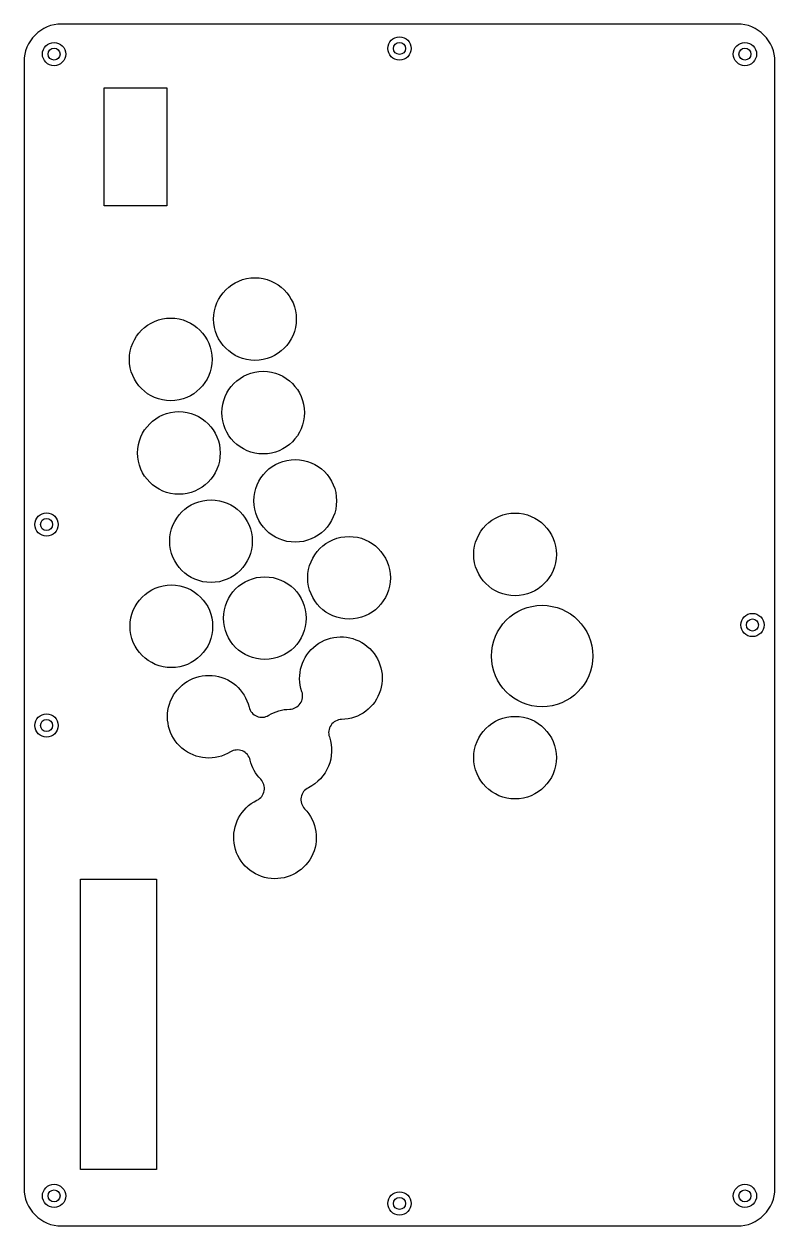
# Model space of a CAD drawing. Header units: millimetres. Extents: x -100 to 100, y -160 to 160.
import ezdxf

# ---------------------------------------------------------------- set-up
doc = ezdxf.new("R2010")
doc.units = ezdxf.units.MM

msp = doc.modelspace()

# ---------------------------------------------------------------- linework, layer by layer
for points in [[(-100, 150), (-100, -150, 0.414214), (-90, -160), (90, -160, 0.414214), (100, -150), (100, 150, 0.414214), (90, 160), (-90, 160, 0.414214)], [(-15.42, -25.16, 0.240995), (-18.24, -26.66, 0.240594), (-18.68, -29.81, -0.379981), (-24.27, -43.31, 0.240594), (-26.19, -45.85, 0.240995), (-25.26, -48.9, -3.087922), (-37.96, -46.66, 0.240594), (-36.04, -44.12, 0.240995), (-36.97, -41.07, -0.134865), (-39.77, -35.96, 0.240594), (-41.84, -33.54, 0.240995), (-45.02, -33.79, -3.087922), (-40.08, -21.87, 0.240594), (-38.02, -24.3, 0.240995), (-34.84, -24.05, -0.134865), (-29.24, -22.42, 0.240594), (-26.43, -20.92, 0.240995), (-25.99, -17.77, -3.087922)]]:
    msp.add_lwpolyline(points, format="xyb", close=True)
for points in [[(-78.65, 111.59), (-78.65, 143.01), (-61.95, 143.01), (-61.95, 111.59)], [(-85, -145), (-85, -67.7), (-64.7, -67.7), (-64.7, -145)]]:
    msp.add_lwpolyline(points, close=True)
for centre, radius in [((-92, 152), 3.1), ((0, 153.5), 3.1), ((0, 153.5), 1.6), ((92, 152), 3.1), ((-92, 152), 1.6), ((92, 152), 1.6), ((-38.5, 81.45), 11), ((-60.93, 70.71), 11), ((-36.32, 56.54), 11), ((-58.75, 45.8), 11), ((-27.77, 33.05), 11), ((-50.2, 22.31), 11), ((-94, 26.75), 3.1), ((30.78, 18.79), 11), ((-94, 26.75), 1.6), ((-13.43, 12.57), 11), ((-35.86, 1.83), 11), ((-60.76, -0.35), 11), ((37.98, -8.26), 13.5), ((94, 0), 3.1), ((94, 0), 1.6), ((-94, -26.75), 3.1), ((-94, -26.75), 1.6), ((30.78, -35.32), 11), ((-92, -152), 3.1), ((-92, -152), 1.6), ((92, -152), 3.1), ((92, -152), 1.6), ((0, -154), 3.1), ((0, -154), 1.6)]:
    msp.add_circle(centre, radius)

doc.saveas('drawing.dxf')
